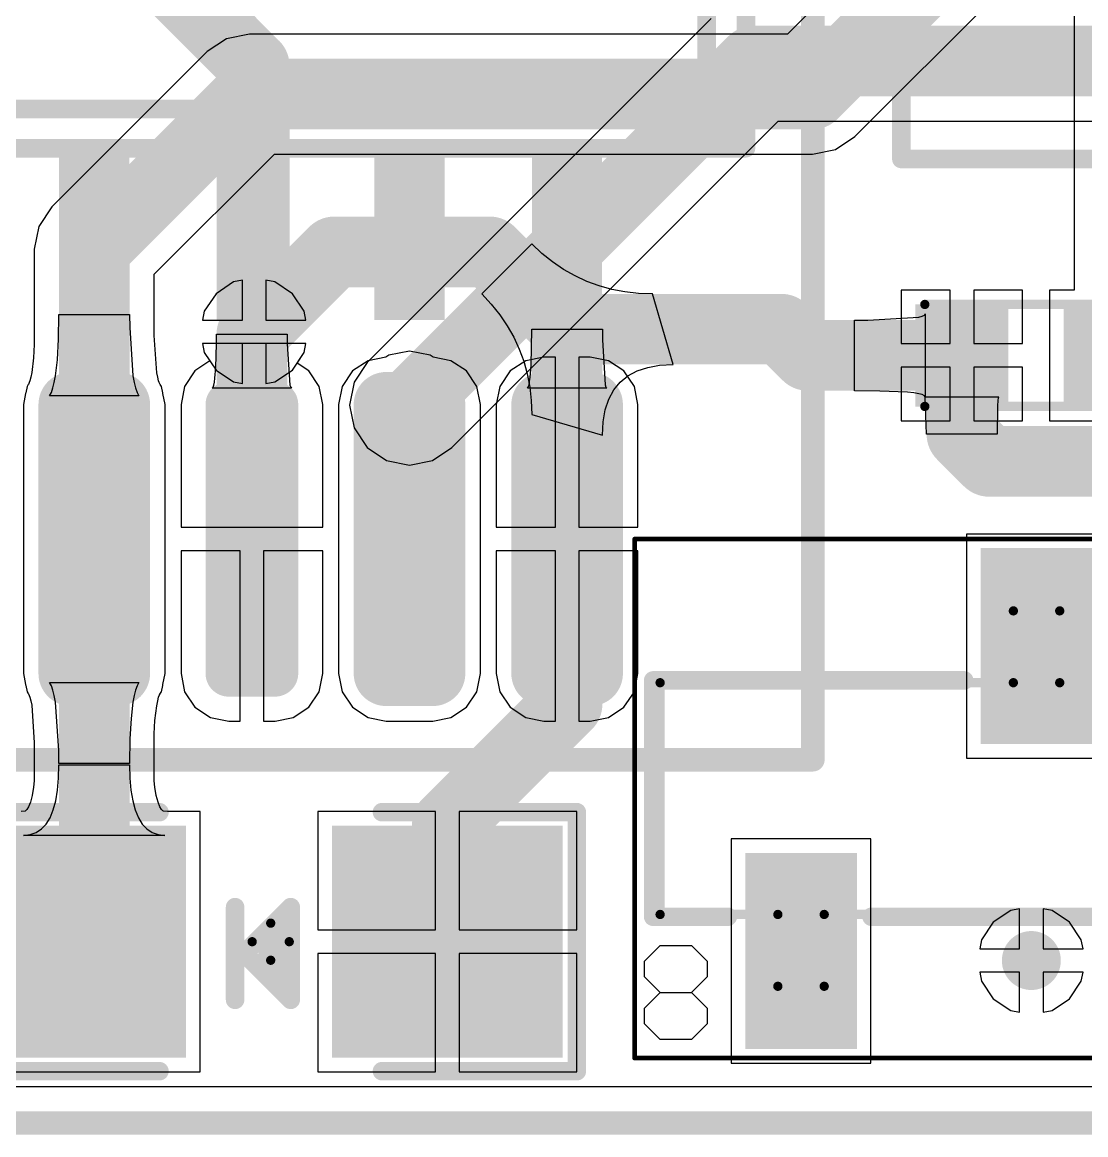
# Model space of a CAD drawing. Header units: millimetres. Extents: x 84.4 to 173.9, y 144 to 177.
# Drawn here: x 90.74 to 102.21, y 143.98 to 155.98 of the extents above; entities that cross this region are included whole.
import ezdxf

# ---------------------------------------------------------------- set-up
doc = ezdxf.new("R2010")
doc.units = ezdxf.units.MM
for name, color, linetype in [('BottomLayer', 5, 'Continuous'), ('KeepOutLayer', 6, 'Continuous'), ('Mechanical1', 6, 'Continuous'), ('Mechanical13', 56, 'Continuous'), ('Mechanical15', 56, 'Continuous'), ('MultiLayer', 9, 'Continuous'), ('TopLayer', 1, 'Continuous'), ('TopOverlay', 2, 'Continuous'), ('TopPaste', 8, 'Continuous'), ('TopSolder', 216, 'Continuous'), ('ViaHoleLayer', 16, 'Continuous')]:
    doc.layers.add(name, color=color, linetype=linetype)

# ---------------------------------------------------------------- blocks, each defined once
blk = doc.blocks.new('TO263_3')
at = {"layer": 'TopLayer', "const_width": 0.25}
for points in [[(-1.694, -4.519, 1), (-1.444, -4.519, 1)], [(-1.194, -4.519, 1), (-0.944, -4.519, 1)], [(0.006, -4.519, 1), (0.256, -4.519, 1)], [(0.506, -4.519, 1), (0.756, -4.519, 1)], [(1.706, -4.519, 1), (1.956, -4.519, 1)], [(2.206, -4.519, 1), (2.456, -4.519, 1)], [(3.406, -4.519, 1), (3.656, -4.519, 1)], [(3.906, -4.519, 1), (4.156, -4.519, 1)], [(-1.694, -7.419, 1), (-1.444, -7.419, 1)], [(-1.194, -7.419, 1), (-0.944, -7.419, 1)], [(0.006, -7.419, 1), (0.256, -7.419, 1)], [(0.506, -7.419, 1), (0.756, -7.419, 1)], [(1.706, -7.419, 1), (1.956, -7.419, 1)], [(2.206, -7.419, 1), (2.456, -7.419, 1)], [(3.406, -7.419, 1), (3.656, -7.419, 1)], [(3.906, -7.419, 1), (4.156, -7.419, 1)]]:
    blk.add_lwpolyline(points, format="xyb", close=True, dxfattribs=at)
at = {"layer": 'TopLayer'}
for points in [[(-1.569, -7.669), (-1.069, -7.669), (-1.569, -4.269), (-1.069, -4.269)], [(0.131, -7.669), (0.631, -7.669), (0.131, -4.269), (0.631, -4.269)], [(1.831, -7.669), (2.331, -7.669), (1.831, -4.269), (2.331, -4.269)], [(3.531, -7.669), (4.031, -7.669), (3.531, -4.269), (4.031, -4.269)], [(-1.819, -7.419), (-0.819, -7.419), (-1.819, -4.519), (-0.819, -4.519)], [(-0.119, -7.419), (0.881, -7.419), (-0.119, -4.519), (0.881, -4.519)], [(1.581, -7.419), (2.581, -7.419), (1.581, -4.519), (2.581, -4.519)], [(3.281, -7.419), (4.281, -7.419), (3.281, -4.519), (4.281, -4.519)]]:
    blk.add_solid(points, dxfattribs=at)
at = {"layer": 'TopOverlay'}
for points, const_width in [([(6.432, -8.35), (6.432, 9.65)], 0.254), ([(5.71, -1.753), (5.71, 6.926)], 0.2), ([(5.287, -1.329), (5.287, 6.502)], 0.2), ([(-4.45, -1.329), (5.287, -1.329)], 0.2), ([(5.287, -1.329), (5.71, -1.753)], 0.2), ([(-4.873, -1.753), (5.71, -1.753)], 0.2), ([(-5.568, -8.35), (6.432, -8.35)], 0.254)]:
    blk.add_lwpolyline(points, dxfattribs=dict(at, const_width=const_width))
for points, const_width in [([(5.237, -1.329, 1), (5.337, -1.329, 1)], 0.1), ([(5.237, -1.329, 1), (5.337, -1.329, 1)], 0.1), ([(5.237, -1.329, 1), (5.337, -1.329, 1)], 0.1), ([(5.66, -1.753, 1), (5.76, -1.753, 1)], 0.1), ([(5.66, -1.753, 1), (5.76, -1.753, 1)], 0.1), ([(5.66, -1.753, 1), (5.76, -1.753, 1)], 0.1), ([(6.368, -8.35, 1), (6.495, -8.35, 1)], 0.127), ([(6.368, -8.35, 1), (6.495, -8.35, 1)], 0.127)]:
    blk.add_lwpolyline(points, format="xyb", close=True, dxfattribs=dict(at, const_width=const_width))
for points in [[(-1.699, -3.607), (-0.94, -3.607), (-1.699, -1.728), (-0.94, -1.728)], [(0.002, -3.606), (0.76, -3.606), (0.002, -1.727), (0.76, -1.727)], [(1.701, -3.607), (2.459, -3.607), (1.701, -1.728), (2.459, -1.728)], [(3.401, -3.607), (4.159, -3.607), (3.401, -1.728), (4.159, -1.728)]]:
    blk.add_solid(points, dxfattribs=at)
at = {"layer": 'TopPaste', "const_width": 0.25}
for points in [[(-1.694, -4.519, 1), (-1.444, -4.519, 1)], [(-1.194, -4.519, 1), (-0.944, -4.519, 1)], [(0.006, -4.519, 1), (0.256, -4.519, 1)], [(0.506, -4.519, 1), (0.756, -4.519, 1)], [(1.706, -4.519, 1), (1.956, -4.519, 1)], [(2.206, -4.519, 1), (2.456, -4.519, 1)], [(3.406, -4.519, 1), (3.656, -4.519, 1)], [(3.906, -4.519, 1), (4.156, -4.519, 1)], [(-1.694, -7.419, 1), (-1.444, -7.419, 1)], [(-1.194, -7.419, 1), (-0.944, -7.419, 1)], [(0.006, -7.419, 1), (0.256, -7.419, 1)], [(0.506, -7.419, 1), (0.756, -7.419, 1)], [(1.706, -7.419, 1), (1.956, -7.419, 1)], [(2.206, -7.419, 1), (2.456, -7.419, 1)], [(3.406, -7.419, 1), (3.656, -7.419, 1)], [(3.906, -7.419, 1), (4.156, -7.419, 1)]]:
    blk.add_lwpolyline(points, format="xyb", close=True, dxfattribs=at)
at = {"layer": 'TopPaste'}
for points in [[(-1.569, -7.669), (-1.069, -7.669), (-1.569, -4.269), (-1.069, -4.269)], [(0.131, -7.669), (0.631, -7.669), (0.131, -4.269), (0.631, -4.269)], [(1.831, -7.669), (2.331, -7.669), (1.831, -4.269), (2.331, -4.269)], [(3.531, -7.669), (4.031, -7.669), (3.531, -4.269), (4.031, -4.269)], [(-1.819, -7.419), (-0.819, -7.419), (-1.819, -4.519), (-0.819, -4.519)], [(-0.119, -7.419), (0.881, -7.419), (-0.119, -4.519), (0.881, -4.519)], [(1.581, -7.419), (2.581, -7.419), (1.581, -4.519), (2.581, -4.519)], [(3.281, -7.419), (4.281, -7.419), (3.281, -4.519), (4.281, -4.519)]]:
    blk.add_solid(points, dxfattribs=at)
at = {"layer": 'TopSolder'}
for points, const_width in [([(-1.745, -4.519, 1), (-1.393, -4.519, 1)], 0.352), ([(-1.245, -4.519, 1), (-0.893, -4.519, 1)], 0.352), ([(1.655, -4.519, 1), (2.007, -4.519, 1)], 0.352), ([(2.155, -4.519, 1), (2.507, -4.519, 1)], 0.352), ([(3.355, -4.519, 1), (3.707, -4.519, 1)], 0.352), ([(3.855, -4.519, 1), (4.207, -4.519, 1)], 0.352), ([(0.006, -4.519, 1), (0.256, -4.519, 1)], 0.25), ([(0.506, -4.519, 1), (0.756, -4.519, 1)], 0.25), ([(-1.745, -7.419, 1), (-1.393, -7.419, 1)], 0.352), ([(-1.245, -7.419, 1), (-0.893, -7.419, 1)], 0.352), ([(1.655, -7.419, 1), (2.007, -7.419, 1)], 0.352), ([(2.155, -7.419, 1), (2.507, -7.419, 1)], 0.352), ([(3.355, -7.419, 1), (3.707, -7.419, 1)], 0.352), ([(3.855, -7.419, 1), (4.207, -7.419, 1)], 0.352), ([(0.006, -7.419, 1), (0.256, -7.419, 1)], 0.25), ([(0.506, -7.419, 1), (0.756, -7.419, 1)], 0.25)]:
    blk.add_lwpolyline(points, format="xyb", close=True, dxfattribs=dict(at, const_width=const_width))
for points in [[(-1.569, -7.771), (-1.069, -7.771), (-1.569, -4.167), (-1.069, -4.167)], [(1.831, -7.771), (2.331, -7.771), (1.831, -4.167), (2.331, -4.167)], [(3.531, -7.771), (4.031, -7.771), (3.531, -4.167), (4.031, -4.167)], [(0.131, -7.669), (0.631, -7.669), (0.131, -4.269), (0.631, -4.269)], [(-1.921, -7.419), (-0.717, -7.419), (-1.921, -4.519), (-0.717, -4.519)], [(-0.119, -7.419), (0.881, -7.419), (-0.119, -4.519), (0.881, -4.519)], [(1.479, -7.419), (2.683, -7.419), (1.479, -4.519), (2.683, -4.519)], [(3.179, -7.419), (4.383, -7.419), (3.179, -4.519), (4.383, -4.519)]]:
    blk.add_solid(points, dxfattribs=at)
blk = doc.blocks.new('CAP_0603_9')
at = {"layer": 'TopLayer'}
for points in [[(-0.4, -0.45), (-0.4, 0.45), (-1.2, -0.45), (-1.2, 0.45)], [(1.2, -0.45), (1.2, 0.45), (0.4, -0.45), (0.4, 0.45)]]:
    blk.add_solid(points, dxfattribs=at)
at = {"layer": 'TopOverlay', "const_width": 0.1}
for points in [[(-1.2, 0.55), (1.2, 0.55)], [(-1.2, -0.55), (1.2, -0.55)]]:
    blk.add_lwpolyline(points, dxfattribs=at)
at = {"layer": 'TopOverlay', "const_width": 0.05}
for points in [[(-1.225, 0.55, 1), (-1.175, 0.55, 1)], [(1.175, 0.55, 1), (1.225, 0.55, 1)], [(-1.225, -0.55, 1), (-1.175, -0.55, 1)], [(1.175, -0.55, 1), (1.225, -0.55, 1)]]:
    blk.add_lwpolyline(points, format="xyb", close=True, dxfattribs=at)
at = {"layer": 'TopPaste'}
for points in [[(-0.4, -0.45), (-0.4, 0.45), (-1.2, -0.45), (-1.2, 0.45)], [(1.2, -0.45), (1.2, 0.45), (0.4, -0.45), (0.4, 0.45)]]:
    blk.add_solid(points, dxfattribs=at)
at = {"layer": 'TopSolder'}
for points in [[(-0.298, -0.552), (-0.298, 0.552), (-1.302, -0.552), (-1.302, 0.552)], [(1.302, -0.552), (1.302, 0.552), (0.298, -0.552), (0.298, 0.552)]]:
    blk.add_solid(points, dxfattribs=at)
blk = doc.blocks.new('DIO_SMD_106_17')
at = {"layer": 'Mechanical1', "const_width": 0.1}
for points in [[(0.127, -0.2), (0.127, 0.2)], [(-0.073, 0), (0.327, 0)]]:
    blk.add_lwpolyline(points, dxfattribs=at)
at = {"layer": 'Mechanical1', "const_width": 0.05}
for points in [[(0.102, 0.2, 1), (0.152, 0.2, 1)], [(-0.098, 0, 1), (-0.048, 0, 1)], [(0.302, 0, 1), (0.352, 0, 1)], [(0.102, -0.2, 1), (0.152, -0.2, 1)]]:
    blk.add_lwpolyline(points, format="xyb", close=True, dxfattribs=at)
at = {"layer": 'TopLayer'}
for points in [[(-0.889, 1.15), (-3.175, 1.15), (-0.889, -1.15), (-3.175, -1.15)], [(3.175, 1.15), (0.889, 1.15), (3.175, -1.15), (0.889, -1.15)]]:
    blk.add_solid(points, dxfattribs=at)
at = {"layer": 'TopOverlay', "const_width": 0.2}
for points in [[(-3.302, 1.143), (-3.048, 1.397)], [(-3.048, 1.397), (-1.073, 1.397)], [(1.327, 1.397), (3.429, 1.397)], [(3.429, -1.397), (3.429, 1.397)], [(-3.302, -1.143), (-3.302, 1.143)], [(-0.257, -0.627), (-0.257, 0.373)], [(-0.157, -0.127), (0.343, 0.373)], [(0.343, -0.627), (0.343, 0.373)], [(0.243, -0.427), (0.243, 0.173)], [(0.093, -0.277), (0.093, 0.023)], [(-0.157, -0.127), (0.343, -0.627)], [(-3.302, -1.143), (-3.048, -1.397)], [(-3.048, -1.397), (-1.073, -1.397)], [(1.327, -1.397), (3.429, -1.397)]]:
    blk.add_lwpolyline(points, dxfattribs=at)
at = {"layer": 'TopOverlay', "const_width": 0.1}
for points in [[(-3.098, 1.397, 1), (-2.998, 1.397, 1)], [(-3.098, 1.397, 1), (-2.998, 1.397, 1)], [(-1.123, 1.397, 1), (-1.023, 1.397, 1)], [(1.277, 1.397, 1), (1.377, 1.397, 1)], [(3.379, 1.397, 1), (3.479, 1.397, 1)], [(3.379, 1.397, 1), (3.479, 1.397, 1)], [(-3.352, 1.143, 1), (-3.252, 1.143, 1)], [(-3.352, 1.143, 1), (-3.252, 1.143, 1)], [(-0.307, 0.373, 1), (-0.207, 0.373, 1)], [(0.293, 0.373, 1), (0.393, 0.373, 1)], [(0.293, 0.373, 1), (0.393, 0.373, 1)], [(0.193, 0.173, 1), (0.293, 0.173, 1)], [(0.043, 0.023, 1), (0.143, 0.023, 1)], [(-0.207, -0.127, 1), (-0.107, -0.127, 1)], [(-0.207, -0.127, 1), (-0.107, -0.127, 1)], [(0.043, -0.277, 1), (0.143, -0.277, 1)], [(0.193, -0.427, 1), (0.293, -0.427, 1)], [(-0.307, -0.627, 1), (-0.207, -0.627, 1)], [(0.293, -0.627, 1), (0.393, -0.627, 1)], [(0.293, -0.627, 1), (0.393, -0.627, 1)], [(-3.352, -1.143, 1), (-3.252, -1.143, 1)], [(-3.352, -1.143, 1), (-3.252, -1.143, 1)], [(-3.098, -1.397, 1), (-2.998, -1.397, 1)], [(-3.098, -1.397, 1), (-2.998, -1.397, 1)], [(-1.123, -1.397, 1), (-1.023, -1.397, 1)], [(1.277, -1.397, 1), (1.377, -1.397, 1)], [(3.379, -1.397, 1), (3.479, -1.397, 1)], [(3.379, -1.397, 1), (3.479, -1.397, 1)]]:
    blk.add_lwpolyline(points, format="xyb", close=True, dxfattribs=at)
at = {"layer": 'TopPaste'}
for points in [[(-0.889, 1.15), (-3.175, 1.15), (-0.889, -1.15), (-3.175, -1.15)], [(3.175, 1.15), (0.889, 1.15), (3.175, -1.15), (0.889, -1.15)]]:
    blk.add_solid(points, dxfattribs=at)
at = {"layer": 'TopSolder'}
for points in [[(-0.787, 1.252), (-3.277, 1.252), (-0.787, -1.252), (-3.277, -1.252)], [(3.277, 1.252), (0.787, 1.252), (3.277, -1.252), (0.787, -1.252)]]:
    blk.add_solid(points, dxfattribs=at)
blk = doc.blocks.new('61000813321_19')
at = {"layer": 'Mechanical13', "const_width": 0.1}
for points in [[(9.14, 2.025), (8.64, 2.025)], [(8.64, 2.025), (8.64, 1.25)], [(9.14, 2.025), (9.14, 1.25)], [(10.41, 1.25), (-10.41, 1.25)], [(10.41, 1.25), (10.41, -1.25)], [(10.41, -1.25), (-10.41, -1.25)], [(6.1, -1.25), (6.1, -2.025)], [(6.6, -1.25), (6.6, -2.025)], [(6.6, -2.025), (6.1, -2.025)]]:
    blk.add_lwpolyline(points, dxfattribs=at)
at = {"layer": 'Mechanical13', "const_width": 0.05}
for points in [[(8.615, 2.025, 1), (8.665, 2.025, 1)], [(8.615, 2.025, 1), (8.665, 2.025, 1)], [(9.115, 2.025, 1), (9.165, 2.025, 1)], [(9.115, 2.025, 1), (9.165, 2.025, 1)], [(8.615, 1.25, 1), (8.665, 1.25, 1)], [(9.115, 1.25, 1), (9.165, 1.25, 1)], [(10.385, 1.25, 1), (10.435, 1.25, 1)], [(10.385, 1.25, 1), (10.435, 1.25, 1)], [(6.075, -1.25, 1), (6.125, -1.25, 1)], [(6.575, -1.25, 1), (6.625, -1.25, 1)], [(10.385, -1.25, 1), (10.435, -1.25, 1)], [(10.385, -1.25, 1), (10.435, -1.25, 1)], [(6.075, -2.025, 1), (6.125, -2.025, 1)], [(6.075, -2.025, 1), (6.125, -2.025, 1)], [(6.575, -2.025, 1), (6.625, -2.025, 1)], [(6.575, -2.025, 1), (6.625, -2.025, 1)]]:
    blk.add_lwpolyline(points, format="xyb", close=True, dxfattribs=at)
at = {"layer": 'Mechanical15', "const_width": 0.05}
for points in [[(10.685, 2.8), (-10.685, 2.8)], [(10.685, 2.8), (10.685, -2.8)], [(10.685, -2.8), (-10.685, -2.8)]]:
    blk.add_lwpolyline(points, dxfattribs=at)
at = {"layer": 'Mechanical15', "const_width": 0.025}
for points in [[(10.673, 2.8, 1), (10.697, 2.8, 1)], [(10.673, 2.8, 1), (10.697, 2.8, 1)], [(10.673, -2.8, 1), (10.697, -2.8, 1)], [(10.673, -2.8, 1), (10.697, -2.8, 1)]]:
    blk.add_lwpolyline(points, format="xyb", close=True, dxfattribs=at)
at = {"layer": 'TopLayer'}
for points in [[(8.39, 0.69), (9.39, 0.69), (8.39, 2.6), (9.39, 2.6)], [(5.85, -2.6), (6.85, -2.6), (5.85, -0.69), (6.85, -0.69)]]:
    blk.add_solid(points, dxfattribs=at)
at = {"layer": 'TopOverlay'}
for p, q in [((9.903, 2.431), (10.072, 2.6)), ((10.072, 2.6), (10.411, 2.6)), ((10.411, 2.6), (10.58, 2.431)), ((9.903, 2.261), (9.903, 2.431)), ((10.58, 2.431), (10.58, 2.261)), ((10.072, 2.092), (9.903, 2.261)), ((10.58, 2.261), (10.411, 2.092)), ((9.903, 1.923), (10.072, 2.092)), ((10.411, 2.092), (10.072, 2.092)), ((10.411, 2.092), (10.58, 1.923)), ((9.903, 1.754), (9.903, 1.923)), ((10.58, 1.923), (10.58, 1.754)), ((10.072, 1.584), (9.903, 1.754)), ((10.58, 1.754), (10.411, 1.584)), ((10.411, 1.584), (10.072, 1.584))]:
    blk.add_line(p, q, dxfattribs=at)
at = {"layer": 'TopOverlay', "const_width": 0.2}
for points in [[(8.13, 1.275), (4.59, 1.275)], [(10.485, 1.275), (9.68, 1.275)], [(10.485, 1.275), (10.485, -1.275)], [(10.485, -1.275), (7.13, -1.275)]]:
    blk.add_lwpolyline(points, dxfattribs=at)
at = {"layer": 'TopOverlay', "const_width": 0.1}
for points in [[(8.08, 1.275, 1), (8.18, 1.275, 1)], [(9.63, 1.275, 1), (9.73, 1.275, 1)], [(10.435, 1.275, 1), (10.535, 1.275, 1)], [(10.435, 1.275, 1), (10.535, 1.275, 1)], [(7.08, -1.275, 1), (7.18, -1.275, 1)], [(10.435, -1.275, 1), (10.535, -1.275, 1)], [(10.435, -1.275, 1), (10.535, -1.275, 1)]]:
    blk.add_lwpolyline(points, format="xyb", close=True, dxfattribs=at)
at = {"layer": 'TopPaste'}
for points in [[(8.39, 0.69), (9.39, 0.69), (8.39, 2.6), (9.39, 2.6)], [(5.85, -2.6), (6.85, -2.6), (5.85, -0.69), (6.85, -0.69)]]:
    blk.add_solid(points, dxfattribs=at)
at = {"layer": 'TopSolder'}
for points in [[(8.288, 0.588), (9.492, 0.588), (8.288, 2.702), (9.492, 2.702)], [(5.748, -2.702), (6.952, -2.702), (5.748, -0.588), (6.952, -0.588)]]:
    blk.add_solid(points, dxfattribs=at)
blk = doc.blocks.new('L_SMD_M_12_10_20')
at = {"layer": 'TopOverlay', "const_width": 0.2}
for points in [[(-6, -6), (-6, 6)], [(-6, -6), (-2.8, -6)]]:
    blk.add_lwpolyline(points, dxfattribs=at)
at = {"layer": 'TopOverlay', "const_width": 0.1}
blk.add_lwpolyline([(-6.05, -6, 1), (-5.95, -6, 1)], format="xyb", close=True, dxfattribs=at)
blk.add_lwpolyline([(-6.05, -6, 1), (-5.95, -6, 1)], format="xyb", close=True, dxfattribs=at)

msp = doc.modelspace()

# ---------------------------------------------------------------- linework, layer by layer
at = {"layer": 'BottomLayer'}
for p, q in [((98.173, 156.02), (94.463, 152.309)), ((95.379, 151.394), (98.899, 154.914)), ((98.899, 154.914), (106.251, 154.914)), ((93.023, 153.179), (92.834, 153.053)), ((93.119, 153.198), (93.023, 153.179)), ((93.119, 152.768), (93.119, 153.198)), ((93.469, 153.179), (93.373, 153.198)), ((93.373, 153.198), (93.373, 152.768)), ((93.658, 153.053), (93.469, 153.179)), ((92.834, 153.053), (92.708, 152.864)), ((93.785, 152.864), (93.658, 153.053)), ((92.708, 152.864), (92.689, 152.768)), ((93.804, 152.768), (93.785, 152.864)), ((92.689, 152.768), (93.119, 152.768)), ((93.373, 152.768), (93.804, 152.768)), ((93.119, 152.514), (92.689, 152.514)), ((92.689, 152.514), (92.708, 152.418)), ((93.119, 152.083), (93.119, 152.514)), ((93.804, 152.514), (93.373, 152.514)), ((93.373, 152.514), (93.373, 152.083)), ((93.785, 152.418), (93.804, 152.514)), ((92.708, 152.418), (92.834, 152.229)), ((93.658, 152.229), (93.785, 152.418)), ((94.463, 152.309), (94.323, 152.099)), ((92.834, 152.229), (93.023, 152.102)), ((93.469, 152.102), (93.658, 152.229)), ((93.023, 152.102), (93.119, 152.083)), ((93.373, 152.083), (93.469, 152.102)), ((94.323, 152.099), (94.273, 151.852)), ((94.273, 151.852), (94.323, 151.604)), ((94.323, 151.604), (94.463, 151.394)), ((94.463, 151.394), (94.673, 151.253)), ((95.169, 151.253), (95.379, 151.394)), ((94.673, 151.253), (94.921, 151.204)), ((94.921, 151.204), (95.169, 151.253)), ((101.405, 146.397), (101.216, 146.271)), ((101.501, 146.416), (101.405, 146.397)), ((101.501, 145.986), (101.501, 146.416)), ((101.851, 146.397), (101.755, 146.416)), ((101.755, 146.416), (101.755, 145.986)), ((102.04, 146.271), (101.851, 146.397)), ((101.216, 146.271), (101.09, 146.082)), ((102.167, 146.082), (102.04, 146.271)), ((101.09, 146.082), (101.071, 145.986)), ((102.186, 145.986), (102.167, 146.082)), ((101.071, 145.986), (101.501, 145.986)), ((101.755, 145.986), (102.186, 145.986)), ((101.501, 145.732), (101.071, 145.732)), ((101.071, 145.732), (101.09, 145.636)), ((101.501, 145.302), (101.501, 145.732)), ((102.186, 145.732), (101.755, 145.732)), ((101.755, 145.732), (101.755, 145.302)), ((102.167, 145.636), (102.186, 145.732)), ((101.09, 145.636), (101.216, 145.447)), ((102.04, 145.447), (102.167, 145.636)), ((101.216, 145.447), (101.405, 145.321)), ((101.851, 145.321), (102.04, 145.447)), ((101.405, 145.321), (101.501, 145.302)), ((101.755, 145.302), (101.851, 145.321)), ((115.135, 144.495), (89.507, 144.495))]:
    msp.add_line(p, q, dxfattribs=at)
at = {"layer": 'BottomLayer', "const_width": 0.762}
for points in [[(92.262, 156.496), (93.246, 155.511)], [(94.921, 151.852), (98.631, 155.562)], [(98.631, 155.562), (104.625, 155.562)], [(93.246, 152.641), (93.246, 155.511)]]:
    msp.add_lwpolyline(points, dxfattribs=at)
at = {"layer": 'BottomLayer'}
for points, const_width in [([(98.441, 155.562, 1), (98.822, 155.562, 1)], 0.381), ([(98.441, 155.562, 1), (98.822, 155.562, 1)], 0.381), ([(93.056, 155.511, 1), (93.437, 155.511, 1)], 0.381), ([(93.056, 155.511, 1), (93.437, 155.511, 1)], 0.381), ([(93.056, 152.641, 1), (93.437, 152.641, 1)], 0.381), ([(93.087, 152.641, 1), (93.405, 152.641, 1)], 0.318), ([(94.73, 151.852, 1), (95.111, 151.852, 1)], 0.381), ([(94.762, 151.852, 1), (95.08, 151.852, 1)], 0.318), ([(101.469, 145.859, 1), (101.787, 145.859, 1)], 0.318)]:
    msp.add_lwpolyline(points, format="xyb", close=True, dxfattribs=dict(at, const_width=const_width))
at = {"layer": 'KeepOutLayer', "const_width": 0.254}
msp.add_lwpolyline([(89.133, 144.106), (137.179, 144.106)], dxfattribs=at)
at = {"layer": 'MultiLayer', "const_width": 0.318}
for points in [[(93.087, 152.641, 1), (93.405, 152.641, 1)], [(94.762, 151.852, 1), (95.08, 151.852, 1)], [(101.469, 145.859, 1), (101.787, 145.859, 1)]]:
    msp.add_lwpolyline(points, format="xyb", close=True, dxfattribs=at)
at = {"layer": 'TopLayer'}
for p, q in [((100.625, 157.481), (98.998, 155.854)), ((102.091, 157.429), (102.091, 153.276)), ((99.724, 154.748), (101.73, 156.755)), ((92.948, 155.804), (92.738, 155.664)), ((93.195, 155.854), (92.948, 155.804)), ((98.998, 155.854), (93.195, 155.854)), ((92.738, 155.664), (91.063, 153.989)), ((99.514, 154.608), (99.724, 154.748)), ((99.266, 154.559), (99.514, 154.608)), ((92.168, 153.263), (93.464, 154.559)), ((93.464, 154.559), (99.266, 154.559)), ((91.063, 153.989), (90.923, 153.779)), ((90.923, 153.779), (90.873, 153.532)), ((90.873, 153.532), (90.873, 152.506)), ((96.24, 153.59), (95.701, 153.051)), ((96.35, 153.487), (96.24, 153.59)), ((96.464, 153.396), (96.35, 153.487)), ((96.583, 153.315), (96.464, 153.396)), ((92.168, 152.602), (92.168, 153.263)), ((96.707, 153.245), (96.583, 153.315)), ((102.091, 153.276), (102.091, 153.091)), ((93.023, 153.179), (92.834, 153.053)), ((93.119, 153.198), (93.023, 153.179)), ((93.119, 152.768), (93.119, 153.198)), ((93.469, 153.179), (93.373, 153.198)), ((93.373, 153.198), (93.373, 152.768)), ((93.658, 153.053), (93.469, 153.179)), ((96.834, 153.186), (96.707, 153.245)), ((96.967, 153.137), (96.834, 153.186)), ((92.834, 153.053), (92.708, 152.864)), ((93.785, 152.864), (93.658, 153.053)), ((95.701, 153.051), (95.803, 152.941)), ((97.104, 153.099), (96.967, 153.137)), ((97.245, 153.072), (97.104, 153.099)), ((97.39, 153.056), (97.245, 153.072)), ((97.541, 153.051), (97.39, 153.056)), ((97.764, 152.289), (97.541, 153.051)), ((100.752, 153.091), (100.225, 153.091)), ((100.225, 153.091), (100.225, 152.514)), ((100.752, 152.514), (100.752, 153.091)), ((101.533, 153.091), (101.006, 153.091)), ((101.006, 153.091), (101.006, 152.514)), ((101.533, 152.514), (101.533, 153.091)), ((102.091, 153.091), (101.825, 153.091)), ((101.825, 153.091), (101.825, 151.683)), ((95.803, 152.941), (95.895, 152.826)), ((91.136, 152.561), (91.14, 152.827)), ((91.14, 152.827), (91.902, 152.827)), ((91.902, 152.827), (91.903, 152.688)), ((92.708, 152.864), (92.689, 152.768)), ((93.804, 152.768), (93.785, 152.864)), ((95.895, 152.826), (95.976, 152.707)), ((99.865, 152.768), (100.413, 152.8)), ((100.413, 152.8), (100.452, 152.81)), ((100.452, 152.81), (100.474, 152.821)), ((100.474, 152.821), (100.482, 152.834)), ((100.482, 152.834), (100.482, 151.94)), ((91.903, 152.688), (91.938, 152.165)), ((92.689, 152.768), (93.119, 152.768)), ((93.373, 152.768), (93.804, 152.768)), ((95.976, 152.707), (96.046, 152.584)), ((96.232, 152.278), (96.24, 152.67)), ((96.24, 152.67), (97.002, 152.67)), ((97.002, 152.67), (97.002, 152.555)), ((99.72, 152.006), (99.72, 152.768)), ((99.72, 152.768), (99.865, 152.768)), ((91.124, 152.34), (91.136, 152.561)), ((92.196, 152.198), (92.168, 152.602)), ((92.839, 152.511), (92.84, 152.615)), ((92.84, 152.615), (93.602, 152.615)), ((93.602, 152.615), (93.602, 152.511)), ((96.046, 152.584), (96.105, 152.456)), ((97.002, 152.555), (97.032, 152.069)), ((90.873, 152.506), (90.865, 152.362)), ((93.804, 152.514), (92.689, 152.514)), ((92.689, 152.514), (92.708, 152.418)), ((92.832, 152.258), (92.839, 152.511)), ((93.602, 152.511), (93.632, 152.067)), ((93.785, 152.418), (93.804, 152.514)), ((94.921, 152.434), (94.698, 152.39)), ((95.144, 152.39), (94.921, 152.434)), ((96.105, 152.456), (96.154, 152.324)), ((100.225, 152.514), (100.752, 152.514)), ((101.006, 152.514), (101.533, 152.514)), ((90.865, 152.362), (90.847, 152.204)), ((91.103, 152.165), (91.124, 152.34)), ((92.769, 152.327), (92.607, 152.219)), ((92.708, 152.418), (92.769, 152.327)), ((93.708, 152.303), (93.785, 152.418)), ((93.834, 152.219), (93.708, 152.303)), ((94.474, 152.33), (94.307, 152.219)), ((94.666, 152.368), (94.474, 152.33)), ((94.698, 152.39), (94.666, 152.368)), ((95.176, 152.368), (95.144, 152.39)), ((95.367, 152.33), (95.176, 152.368)), ((95.534, 152.219), (95.367, 152.33)), ((96.174, 152.33), (96.007, 152.219)), ((96.154, 152.324), (96.191, 152.187)), ((96.371, 152.369), (96.174, 152.33)), ((96.494, 152.369), (96.371, 152.369)), ((96.494, 150.533), (96.494, 152.369)), ((96.871, 152.369), (96.748, 152.369)), ((96.748, 152.369), (96.748, 150.533)), ((97.067, 152.33), (96.871, 152.369)), ((97.234, 152.219), (97.067, 152.33)), ((90.847, 152.204), (90.837, 152.151)), ((92.205, 152.151), (92.196, 152.198)), ((92.607, 152.219), (92.496, 152.052)), ((92.823, 152.142), (92.832, 152.258)), ((93.946, 152.052), (93.834, 152.219)), ((94.307, 152.219), (94.196, 152.052)), ((95.646, 152.052), (95.534, 152.219)), ((96.007, 152.219), (95.896, 152.052)), ((96.191, 152.187), (96.218, 152.046)), ((96.223, 152.151), (96.232, 152.278)), ((97.346, 152.052), (97.234, 152.219)), ((97.276, 152.167), (97.375, 152.22)), ((97.375, 152.22), (97.49, 152.258)), ((97.49, 152.258), (97.619, 152.281)), ((97.619, 152.281), (97.764, 152.289)), ((100.752, 152.26), (100.225, 152.26)), ((100.225, 152.26), (100.225, 151.683)), ((100.752, 151.683), (100.752, 152.26)), ((101.533, 152.26), (101.006, 152.26)), ((101.006, 152.26), (101.006, 151.683)), ((101.533, 151.683), (101.533, 152.26)), ((90.809, 152.072), (90.796, 152.052)), ((90.81, 152.074), (90.809, 152.072)), ((90.82, 152.094), (90.81, 152.074)), ((90.827, 152.112), (90.82, 152.094)), ((90.837, 152.151), (90.827, 152.112)), ((91.075, 152.036), (91.09, 152.095)), ((91.09, 152.095), (91.103, 152.165)), ((91.938, 152.165), (91.952, 152.095)), ((91.952, 152.095), (91.967, 152.036)), ((92.214, 152.112), (92.205, 152.151)), ((92.221, 152.094), (92.214, 152.112)), ((92.232, 152.074), (92.221, 152.094)), ((92.233, 152.072), (92.232, 152.074)), ((92.246, 152.052), (92.233, 152.072)), ((92.802, 152.045), (92.81, 152.067)), ((92.81, 152.067), (92.817, 152.099)), ((92.817, 152.099), (92.823, 152.142)), ((93.632, 152.067), (93.64, 152.045)), ((96.202, 152.046), (96.21, 152.069)), ((96.21, 152.069), (96.217, 152.104)), ((96.217, 152.104), (96.223, 152.151)), ((97.032, 152.069), (97.04, 152.046)), ((97.124, 152.014), (97.192, 152.098)), ((97.192, 152.098), (97.276, 152.167)), ((90.781, 151.975), (90.757, 151.856)), ((90.782, 151.984), (90.78, 151.977)), ((90.78, 151.977), (90.781, 151.975)), ((90.796, 152.052), (90.782, 151.984)), ((91.038, 151.952), (91.058, 151.988)), ((92.003, 151.952), (91.038, 151.952)), ((91.058, 151.988), (91.075, 152.036)), ((91.967, 152.036), (91.984, 151.988)), ((91.984, 151.988), (92.003, 151.952)), ((92.259, 151.984), (92.246, 152.052)), ((92.261, 151.977), (92.259, 151.984)), ((92.261, 151.975), (92.261, 151.977)), ((92.285, 151.856), (92.261, 151.975)), ((92.496, 152.052), (92.457, 151.856)), ((92.793, 152.034), (92.802, 152.045)), ((93.649, 152.034), (92.793, 152.034)), ((93.64, 152.045), (93.649, 152.034)), ((93.985, 151.856), (93.946, 152.052)), ((94.196, 152.052), (94.157, 151.856)), ((95.685, 151.856), (95.646, 152.052)), ((95.896, 152.052), (95.857, 151.856)), ((96.193, 152.034), (96.202, 152.046)), ((97.049, 152.034), (96.193, 152.034)), ((96.218, 152.046), (96.234, 151.9)), ((97.04, 152.046), (97.049, 152.034)), ((97.07, 151.915), (97.124, 152.014)), ((97.385, 151.856), (97.346, 152.052)), ((99.994, 152.003), (99.72, 152.006)), ((100.292, 151.989), (99.994, 152.003)), ((100.36, 151.982), (100.292, 151.989)), ((100.413, 151.974), (100.36, 151.982)), ((100.452, 151.964), (100.413, 151.974)), ((100.474, 151.952), (100.452, 151.964)), ((100.482, 151.94), (100.474, 151.952)), ((90.757, 151.856), (90.757, 148.956)), ((92.285, 148.956), (92.285, 151.856)), ((92.457, 151.856), (92.457, 150.533)), ((93.985, 150.533), (93.985, 151.856)), ((94.157, 151.856), (94.157, 148.956)), ((95.685, 148.956), (95.685, 151.856)), ((95.857, 151.856), (95.857, 150.533)), ((96.234, 151.9), (96.24, 151.75)), ((97.032, 151.801), (97.07, 151.915)), ((97.385, 150.533), (97.385, 151.856)), ((100.498, 151.536), (100.482, 151.94)), ((100.482, 151.94), (101.276, 151.94)), ((101.264, 151.839), (101.26, 151.536)), ((101.268, 151.904), (101.264, 151.839)), ((101.27, 151.924), (101.268, 151.904)), ((101.273, 151.936), (101.27, 151.924)), ((101.276, 151.94), (101.273, 151.936)), ((96.24, 151.75), (97.002, 151.527)), ((97.009, 151.672), (97.032, 151.801)), ((97.002, 151.527), (97.009, 151.672)), ((100.225, 151.683), (100.752, 151.683)), ((101.006, 151.683), (101.533, 151.683)), ((101.825, 151.683), (103.133, 151.683)), ((101.26, 151.536), (100.498, 151.536)), ((92.457, 150.533), (93.985, 150.533)), ((95.857, 150.533), (96.494, 150.533)), ((96.748, 150.533), (97.385, 150.533)), ((102.438, 150.46), (100.93, 150.46)), ((100.93, 150.46), (100.93, 148.042)), ((93.094, 150.279), (92.457, 150.279)), ((92.457, 150.279), (92.457, 148.956)), ((93.094, 148.442), (93.094, 150.279)), ((93.985, 150.279), (93.348, 150.279)), ((93.348, 150.279), (93.348, 148.442)), ((93.985, 148.956), (93.985, 150.279)), ((96.494, 150.279), (95.857, 150.279)), ((95.857, 150.279), (95.857, 148.956)), ((96.494, 148.442), (96.494, 150.279)), ((97.385, 150.279), (96.748, 150.279)), ((96.748, 150.279), (96.748, 148.442)), ((97.385, 148.956), (97.385, 150.279)), ((90.757, 148.956), (90.781, 148.836)), ((92.261, 148.836), (92.285, 148.956)), ((92.457, 148.956), (92.496, 148.759)), ((93.946, 148.759), (93.985, 148.956)), ((94.157, 148.956), (94.196, 148.759)), ((95.646, 148.759), (95.685, 148.956)), ((95.857, 148.956), (95.896, 148.759)), ((97.346, 148.759), (97.385, 148.956)), ((90.781, 148.836), (90.78, 148.834)), ((90.78, 148.834), (90.782, 148.827)), ((90.782, 148.827), (90.796, 148.759)), ((91.058, 148.823), (91.038, 148.859)), ((91.038, 148.859), (92.003, 148.859)), ((91.075, 148.776), (91.058, 148.823)), ((91.984, 148.823), (91.967, 148.776)), ((92.003, 148.859), (91.984, 148.823)), ((92.246, 148.759), (92.259, 148.827)), ((92.259, 148.827), (92.261, 148.834)), ((92.261, 148.834), (92.261, 148.836)), ((90.796, 148.759), (90.809, 148.739)), ((90.809, 148.739), (90.81, 148.737)), ((90.81, 148.737), (90.82, 148.717)), ((90.82, 148.717), (90.827, 148.699)), ((91.09, 148.717), (91.075, 148.776)), ((91.103, 148.646), (91.09, 148.717)), ((91.952, 148.717), (91.938, 148.646)), ((91.967, 148.776), (91.952, 148.717)), ((92.214, 148.699), (92.221, 148.717)), ((92.221, 148.717), (92.232, 148.737)), ((92.232, 148.737), (92.233, 148.739)), ((92.233, 148.739), (92.246, 148.759)), ((92.496, 148.759), (92.607, 148.592)), ((93.834, 148.592), (93.946, 148.759)), ((94.196, 148.759), (94.307, 148.592)), ((95.534, 148.592), (95.646, 148.759)), ((95.896, 148.759), (96.007, 148.592)), ((97.234, 148.592), (97.346, 148.759)), ((90.827, 148.699), (90.837, 148.66)), ((90.837, 148.66), (90.846, 148.613)), ((90.846, 148.613), (90.873, 148.209)), ((91.139, 148.123), (91.103, 148.646)), ((91.938, 148.646), (91.918, 148.471)), ((92.176, 148.449), (92.195, 148.607)), ((92.195, 148.607), (92.205, 148.66)), ((92.205, 148.66), (92.214, 148.699)), ((92.607, 148.592), (92.774, 148.481)), ((93.667, 148.481), (93.834, 148.592)), ((94.307, 148.592), (94.474, 148.481)), ((95.367, 148.481), (95.534, 148.592)), ((96.007, 148.592), (96.174, 148.481)), ((97.067, 148.481), (97.234, 148.592)), ((91.918, 148.471), (91.906, 148.251)), ((92.774, 148.481), (92.971, 148.442)), ((93.471, 148.442), (93.667, 148.481)), ((94.474, 148.481), (94.671, 148.442)), ((95.171, 148.442), (95.367, 148.481)), ((96.174, 148.481), (96.371, 148.442)), ((96.871, 148.442), (97.067, 148.481)), ((92.168, 148.305), (92.176, 148.449)), ((92.971, 148.442), (93.094, 148.442)), ((93.348, 148.442), (93.471, 148.442)), ((94.671, 148.442), (95.171, 148.442)), ((96.371, 148.442), (96.494, 148.442)), ((96.748, 148.442), (96.871, 148.442)), ((91.906, 148.251), (91.902, 147.984)), ((92.168, 147.796), (92.168, 148.305)), ((90.873, 148.209), (90.873, 147.796)), ((91.14, 147.984), (91.139, 148.123)), ((91.902, 147.984), (91.14, 147.984)), ((100.93, 148.042), (102.438, 148.042)), ((91.136, 147.826), (91.14, 147.971)), ((91.14, 147.971), (91.902, 147.971)), ((91.902, 147.971), (91.906, 147.826)), ((90.873, 147.796), (90.867, 147.73)), ((91.125, 147.697), (91.136, 147.826)), ((91.906, 147.826), (91.917, 147.697)), ((92.174, 147.73), (92.168, 147.796)), ((90.852, 147.638), (90.833, 147.567)), ((90.867, 147.73), (90.852, 147.638)), ((91.106, 147.583), (91.125, 147.697)), ((91.917, 147.697), (91.936, 147.583)), ((92.189, 147.638), (92.174, 147.73)), ((92.209, 147.567), (92.189, 147.638)), ((90.813, 147.517), (90.795, 147.488)), ((90.833, 147.567), (90.813, 147.517)), ((91.079, 147.483), (91.106, 147.583)), ((91.936, 147.583), (91.963, 147.483)), ((92.229, 147.517), (92.209, 147.567)), ((92.246, 147.488), (92.229, 147.517)), ((90.774, 147.471), (90.732, 147.467)), ((90.779, 147.473), (90.774, 147.471)), ((90.784, 147.476), (90.779, 147.473)), ((90.795, 147.488), (90.784, 147.476)), ((91.003, 147.331), (91.045, 147.4)), ((91.045, 147.4), (91.079, 147.483)), ((91.963, 147.483), (91.997, 147.4)), ((91.997, 147.4), (92.039, 147.331)), ((92.258, 147.476), (92.246, 147.488)), ((92.262, 147.473), (92.258, 147.476)), ((92.268, 147.471), (92.262, 147.473)), ((92.31, 147.467), (92.268, 147.471)), ((92.312, 147.466), (92.31, 147.467)), ((92.662, 147.466), (92.312, 147.466)), ((92.662, 144.658), (92.662, 147.466)), ((95.202, 147.466), (93.932, 147.466)), ((93.932, 147.466), (93.932, 146.189)), ((95.202, 146.189), (95.202, 147.466)), ((96.726, 147.466), (95.456, 147.466)), ((95.456, 147.466), (95.456, 146.189)), ((96.726, 146.189), (96.726, 147.466)), ((90.896, 147.24), (90.953, 147.278)), ((90.953, 147.278), (91.003, 147.331)), ((92.039, 147.331), (92.089, 147.278)), ((92.089, 147.278), (92.146, 147.24)), ((90.759, 147.209), (90.831, 147.217)), ((92.283, 147.209), (90.759, 147.209)), ((90.831, 147.217), (90.896, 147.24)), ((92.146, 147.24), (92.21, 147.217)), ((92.21, 147.217), (92.283, 147.209)), ((99.898, 147.17), (98.39, 147.17)), ((98.39, 147.17), (98.39, 144.752)), ((99.898, 144.752), (99.898, 147.17)), ((101.405, 146.397), (101.216, 146.271)), ((101.501, 146.416), (101.405, 146.397)), ((101.501, 145.986), (101.501, 146.416)), ((101.851, 146.397), (101.755, 146.416)), ((101.755, 146.416), (101.755, 145.986)), ((102.04, 146.271), (101.851, 146.397)), ((93.932, 146.189), (95.202, 146.189)), ((95.456, 146.189), (96.726, 146.189)), ((101.216, 146.271), (101.09, 146.082)), ((102.167, 146.082), (102.04, 146.271)), ((101.09, 146.082), (101.071, 145.986)), ((102.186, 145.986), (102.167, 146.082)), ((101.071, 145.986), (101.501, 145.986)), ((101.755, 145.986), (102.186, 145.986)), ((95.202, 145.935), (93.932, 145.935)), ((93.932, 145.935), (93.932, 144.658)), ((95.202, 144.658), (95.202, 145.935)), ((96.726, 145.935), (95.456, 145.935)), ((95.456, 145.935), (95.456, 144.658)), ((96.726, 144.658), (96.726, 145.935)), ((101.501, 145.732), (101.071, 145.732)), ((101.071, 145.732), (101.09, 145.636)), ((101.501, 145.302), (101.501, 145.732)), ((102.186, 145.732), (101.755, 145.732)), ((101.755, 145.732), (101.755, 145.302)), ((102.167, 145.636), (102.186, 145.732)), ((101.09, 145.636), (101.216, 145.447)), ((102.04, 145.447), (102.167, 145.636)), ((101.216, 145.447), (101.405, 145.321)), ((101.851, 145.321), (102.04, 145.447)), ((101.405, 145.321), (101.501, 145.302)), ((101.755, 145.302), (101.851, 145.321)), ((98.39, 144.752), (99.898, 144.752)), ((89.868, 144.658), (92.662, 144.658)), ((93.932, 144.658), (95.202, 144.658)), ((95.456, 144.658), (96.726, 144.658)), ((119.135, 144.495), (89.507, 144.495))]:
    msp.add_line(p, q, dxfattribs=at)
at = {"layer": 'TopLayer', "const_width": 0.762}
for points in [[(99.266, 155.206), (101.273, 157.213)], [(91.521, 153.532), (93.195, 155.206)], [(93.195, 155.206), (99.266, 155.206)], [(91.521, 150.406), (91.521, 153.532)], [(93.246, 152.641), (94.11, 153.504)], [(94.11, 153.504), (95.786, 153.504)], [(95.786, 153.504), (96.621, 152.67)], [(96.621, 150.406), (96.621, 152.67)], [(96.621, 152.67), (98.932, 152.67)], [(98.932, 152.67), (99.215, 152.387)], [(93.221, 152.615), (93.246, 152.641)], [(93.221, 150.406), (93.221, 152.615)], [(99.215, 152.387), (100.879, 152.387)], [(100.879, 151.536), (100.879, 152.387)], [(100.879, 151.536), (101.171, 151.244)], [(101.171, 151.244), (106.061, 151.244)], [(91.521, 146.318), (91.521, 150.406)], [(96.621, 148.624), (96.621, 150.406)], [(95.329, 147.332), (96.621, 148.624)], [(95.329, 146.062), (95.329, 147.332)], [(91.265, 146.062), (91.521, 146.318)]]:
    msp.add_lwpolyline(points, dxfattribs=at)
at = {"layer": 'TopLayer'}
for points, const_width in [([(93.005, 155.206, 1), (93.386, 155.206, 1)], 0.381), ([(93.005, 155.206, 1), (93.386, 155.206, 1)], 0.381), ([(99.076, 155.206, 1), (99.457, 155.206, 1)], 0.381), ([(99.076, 155.206, 1), (99.457, 155.206, 1)], 0.381), ([(91.33, 153.532, 1), (91.711, 153.532, 1)], 0.381), ([(91.33, 153.532, 1), (91.711, 153.532, 1)], 0.381), ([(93.919, 153.504, 1), (94.3, 153.504, 1)], 0.381), ([(93.919, 153.504, 1), (94.3, 153.504, 1)], 0.381), ([(95.596, 153.504, 1), (95.977, 153.504, 1)], 0.381), ([(95.596, 153.504, 1), (95.977, 153.504, 1)], 0.381), ([(96.43, 152.67, 1), (96.811, 152.67, 1)], 0.381), ([(96.43, 152.67, 1), (96.811, 152.67, 1)], 0.381), ([(96.43, 152.67, 1), (96.811, 152.67, 1)], 0.381), ([(98.742, 152.67, 1), (99.123, 152.67, 1)], 0.381), ([(98.742, 152.67, 1), (99.123, 152.67, 1)], 0.381), ([(93.03, 152.615, 1), (93.411, 152.615, 1)], 0.381), ([(93.03, 152.615, 1), (93.411, 152.615, 1)], 0.381), ([(93.056, 152.641, 1), (93.437, 152.641, 1)], 0.381), ([(93.056, 152.641, 1), (93.437, 152.641, 1)], 0.381), ([(93.087, 152.641, 1), (93.405, 152.641, 1)], 0.318), ([(99.025, 152.387, 1), (99.406, 152.387, 1)], 0.381), ([(99.025, 152.387, 1), (99.406, 152.387, 1)], 0.381), ([(100.689, 152.387, 1), (101.07, 152.387, 1)], 0.381), ([(100.689, 152.387, 1), (101.07, 152.387, 1)], 0.381), ([(94.762, 151.852, 1), (95.08, 151.852, 1)], 0.318), ([(100.689, 151.536, 1), (101.07, 151.536, 1)], 0.381), ([(100.689, 151.536, 1), (101.07, 151.536, 1)], 0.381), ([(100.981, 151.244, 1), (101.362, 151.244, 1)], 0.381), ([(100.981, 151.244, 1), (101.362, 151.244, 1)], 0.381), ([(91.33, 150.406, 1), (91.711, 150.406, 1)], 0.381), ([(91.33, 150.406, 1), (91.711, 150.406, 1)], 0.381), ([(93.03, 150.406, 1), (93.411, 150.406, 1)], 0.381), ([(96.43, 150.406, 1), (96.811, 150.406, 1)], 0.381), ([(96.43, 150.406, 1), (96.811, 150.406, 1)], 0.381), ([(96.43, 148.624, 1), (96.811, 148.624, 1)], 0.381), ([(96.43, 148.624, 1), (96.811, 148.624, 1)], 0.381), ([(95.139, 147.332, 1), (95.52, 147.332, 1)], 0.381), ([(95.139, 147.332, 1), (95.52, 147.332, 1)], 0.381), ([(91.33, 146.318, 1), (91.711, 146.318, 1)], 0.381), ([(91.33, 146.318, 1), (91.711, 146.318, 1)], 0.381), ([(91.075, 146.062, 1), (91.456, 146.062, 1)], 0.381), ([(95.139, 146.062, 1), (95.52, 146.062, 1)], 0.381), ([(101.469, 145.859, 1), (101.787, 145.859, 1)], 0.318)]:
    msp.add_lwpolyline(points, format="xyb", close=True, dxfattribs=dict(at, const_width=const_width))
at = {"layer": 'ViaHoleLayer', "const_width": 0.191}
for points in [[(93.151, 152.641, 1), (93.341, 152.641, 1)], [(94.826, 151.852, 1), (95.016, 151.852, 1)], [(101.533, 145.859, 1), (101.723, 145.859, 1)]]:
    msp.add_lwpolyline(points, format="xyb", close=True, dxfattribs=at)

# ---------------------------------------------------------------- block references
for name, p, rotation in [('L_SMD_M_12_10_20', (106.226, 160.506), 360), ('TO263_3', (92.84, 156.375), 360), ('61000813321_19', (108.034, 147.606), 180), ('DIO_SMD_106_17', (93.297, 146.062), 360)]:
    msp.add_blockref(name, p, dxfattribs=dict(rotation=rotation))
msp.add_blockref('CAP_0603_9', (101.679, 152.387))

doc.saveas('drawing.dxf')
